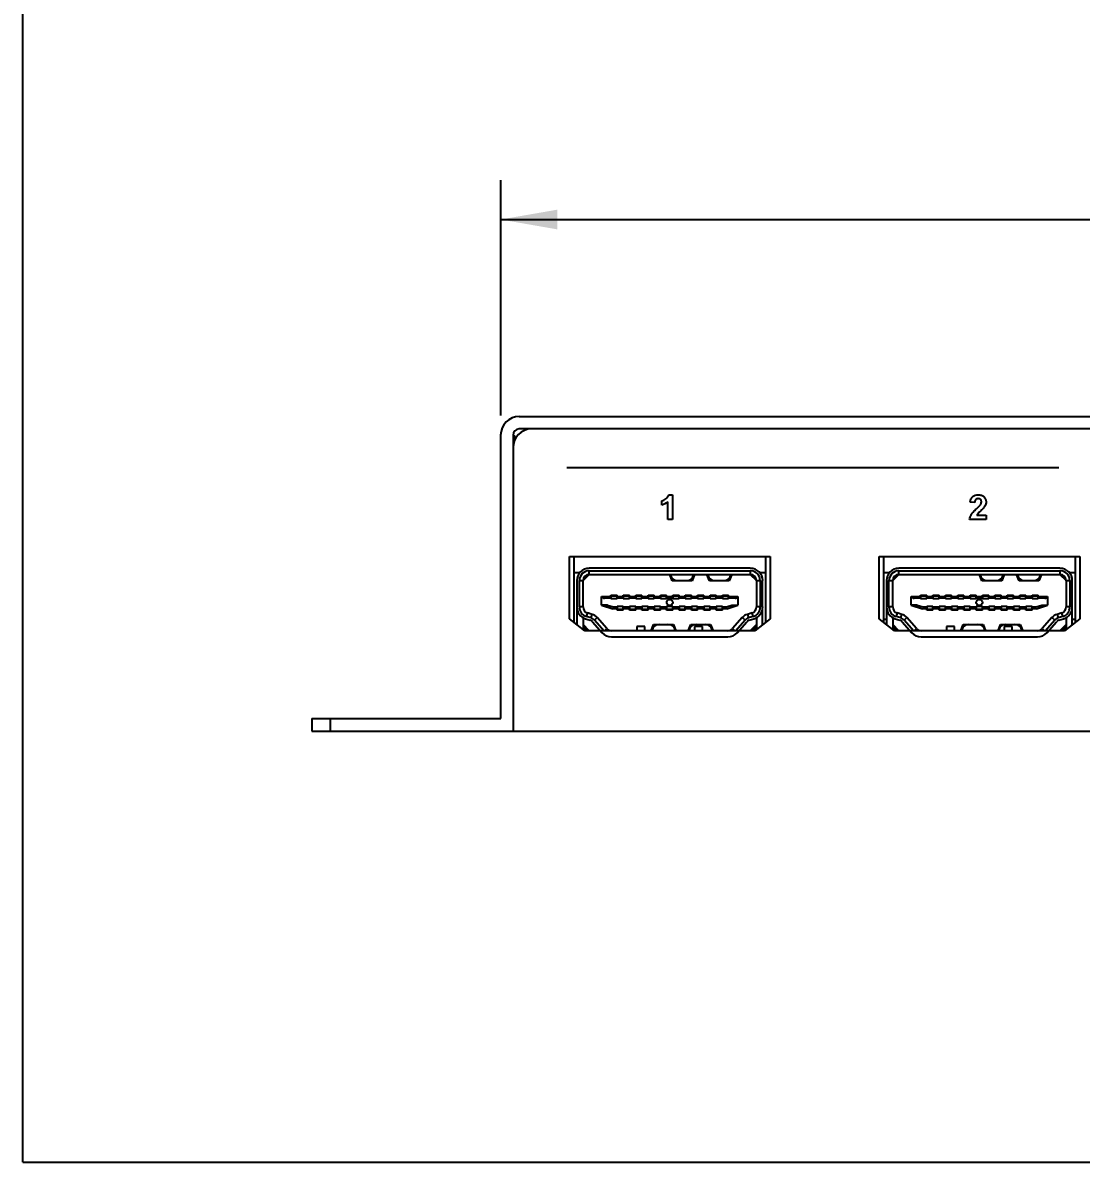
# Paper-space layout 'HD-MD4X2-4K-E_1' of a CAD drawing. Header units: inches. Extents: x 0 to 22, y 0 to 17.
# Drawn here: x 0 to 3.364, y 0 to 3.623 of the extents above; entities that cross this region are included whole.
import ezdxf
from ezdxf.enums import TextEntityAlignment as Align

# ---------------------------------------------------------------- set-up
doc = ezdxf.new("R2010")
doc.units = ezdxf.units.IN
doc.header["$LTSCALE"] = 1.21
doc.header["$MEASUREMENT"] = 0
doc.layers.get('0').update_dxf_attribs({"linetype": 'CONTINUOUS'})
doc.layers.add('DIM', color=7, linetype='CONTINUOUS')
doc.styles.get("Standard").update_dxf_attribs({"font": 'simplex.shx'})
doc.dimstyles.new('DIMSTYLE_1', dxfattribs={"dimtxt": 0.125, "dimasz": 0.18, "dimexe": 0.125, "dimexo": 0.0625, "dimgap": 0.0625, "dimtad": 0, "dimtih": 1, "dimtoh": 1, "dimdec": 3, "dimzin": 4, "dimdsep": 46, "dimtxsty": 'STANDARD', "dimblk": '_FILLED', "dimblk1": '_FILLED', "dimblk2": '_FILLED', "dimcen": 0.09, "dimadec": 0, "dimazin": 0, "dimtp": 0.001, "dimtm": 0.001, "dimtfac": 1, "dimtdec": 3, "dimtofl": 0, "dimtmove": 0, "dimatfit": 3, "dimldrblk": '_FILLED', "dimfxl": 1, "dimtolj": 1, "dimtzin": 4, "dimarcsym": 0})

# ---------------------------------------------------------------- blocks, each defined once
blk = doc.blocks.new('_FILLED')
at = {"color": 0, "linetype": 'BYBLOCK'}
blk.add_solid([(0, 0), (-1, 0.174), (-1, -0.174)], dxfattribs=at)
blk = doc.blocks.new('*D2')
at = {"layer": 'DIM', "color": 5, "linetype": 'CONTINUOUS'}
for p, q in [((1.519, 2.3743), (1.519, 3.1223)), ((8.9993, 2.3743), (8.9993, 3.1223)), ((1.519, 2.9973), (4.8841, 2.9973)), ((8.9993, 2.9973), (5.6341, 2.9973))]:
    blk.add_line(p, q, dxfattribs=at)
at = {"layer": 'DIM', "color": 5, "linetype": 'CONTINUOUS', "xscale": 0.18, "yscale": 0.18, "zscale": 0.18, "rotation": 180}
blk.add_blockref('_FILLED', (1.519, 2.9973), dxfattribs=at)
at = {"layer": 'DIM', "color": 5, "linetype": 'CONTINUOUS', "xscale": 0.18, "yscale": 0.18, "zscale": 0.18}
blk.add_blockref('_FILLED', (8.9993, 2.9973), dxfattribs=at)
at = {"layer": 'DIM', "color": 5, "linetype": 'CONTINUOUS'}
for s, p, p2 in [('7.480', (4.9466, 2.9348), (5.5716, 2.9348)), ('[', (4.9466, 2.7473), (5.0716, 2.7473)), ('190', (5.0716, 2.7473), (5.4466, 2.7473)), (']', (5.4466, 2.7473), (5.5716, 2.7473))]:
    blk.add_text(s, height=0.125, dxfattribs=at).set_placement(p, p2, align=Align.FIT)

psp = doc.layouts.new('HD-MD4X2-4K-E_1')

# ---------------------------------------------------------------- linework, layer by layer
at = {"color": 7, "linetype": 'CONTINUOUS'}
for p, q in [((0, 0), (0, 17)), ((1.578, 2.3709), (8.9402, 2.3709)), ((8.9402, 2.3315), (1.578, 2.3315)), ((1.519, 1.4103), (1.519, 2.3118)), ((1.5583, 2.3118), (1.5583, 1.3709)), ((1.5583, 2.3118), (1.5623, 2.3118)), ((1.5623, 2.3118), (1.5623, 2.2934)), ((1.7297, 2.2089), (3.2929, 2.2089)), ((2.0309, 2.0888), (2.0309, 2.1024)), ((2.0531, 2.1222), (2.0653, 2.1222)), ((2.0653, 2.1222), (2.0653, 2.0436)), ((2.0503, 2.0436), (2.0503, 2.1001)), ((3.026, 2.0975), (3.011, 2.099)), ((2.0653, 2.0436), (2.0503, 2.0436)), ((3.0618, 2.0436), (3.0092, 2.0436)), ((3.032, 2.0575), (3.0618, 2.0575)), ((3.0618, 2.0575), (3.0618, 2.0436)), ((1.7378, 1.7274), (1.7378, 1.926)), ((1.7378, 1.926), (2.3756, 1.926)), ((1.7512, 1.926), (1.7512, 1.717)), ((2.3615, 1.7165), (2.3615, 1.926)), ((2.3756, 1.926), (2.3756, 1.7274)), ((2.7221, 1.7274), (2.7221, 1.926)), ((2.7221, 1.926), (3.3599, 1.926)), ((2.7355, 1.926), (2.7355, 1.717)), ((3.3457, 1.7165), (3.3457, 1.926)), ((3.3599, 1.926), (3.3599, 1.7274)), ((2.3123, 1.8886), (1.8005, 1.8886)), ((3.2965, 1.8886), (2.7847, 1.8886)), ((1.7512, 1.8748), (1.7706, 1.8748)), ((1.7611, 1.8492), (1.7611, 1.7094)), ((1.769, 1.7654), (1.769, 1.8492)), ((1.769, 1.8492), (1.7808, 1.8492)), ((1.7808, 1.8492), (1.8005, 1.8689)), ((1.7808, 1.7654), (1.7808, 1.8492)), ((1.8005, 1.8689), (1.8005, 1.8807)), ((1.8005, 1.8807), (2.3123, 1.8807)), ((1.8005, 1.8689), (2.3123, 1.8689)), ((2.0642, 1.849), (2.0564, 1.8689)), ((2.1272, 1.849), (2.0642, 1.849)), ((2.1351, 1.8689), (2.1272, 1.849)), ((2.1824, 1.849), (2.1745, 1.8689)), ((2.2453, 1.849), (2.1824, 1.849)), ((2.2532, 1.8689), (2.2453, 1.849)), ((2.3123, 1.8807), (2.3123, 1.8689)), ((2.3123, 1.8689), (2.332, 1.8492)), ((2.332, 1.8492), (2.332, 1.7654)), ((2.332, 1.8492), (2.3438, 1.8492)), ((2.3422, 1.8748), (2.3615, 1.8748)), ((2.3438, 1.8492), (2.3438, 1.7654)), ((2.3516, 1.7089), (2.3516, 1.8492)), ((2.7355, 1.8748), (2.7548, 1.8748)), ((2.7453, 1.8492), (2.7453, 1.7094)), ((2.7532, 1.7654), (2.7532, 1.8492)), ((2.7532, 1.8492), (2.765, 1.8492)), ((2.765, 1.8492), (2.7847, 1.8689)), ((2.765, 1.7654), (2.765, 1.8492)), ((2.7847, 1.8689), (2.7847, 1.8807)), ((2.7847, 1.8807), (3.2965, 1.8807)), ((2.7847, 1.8689), (3.2965, 1.8689)), ((3.0485, 1.849), (3.0406, 1.8689)), ((3.1115, 1.849), (3.0485, 1.849)), ((3.1194, 1.8689), (3.1115, 1.849)), ((3.1666, 1.849), (3.1587, 1.8689)), ((3.2296, 1.849), (3.1666, 1.849)), ((3.2375, 1.8689), (3.2296, 1.849)), ((3.2965, 1.8807), (3.2965, 1.8689)), ((3.2965, 1.8689), (3.3162, 1.8492)), ((3.3162, 1.8492), (3.3162, 1.7654)), ((3.3162, 1.8492), (3.328, 1.8492)), ((3.3264, 1.8748), (3.3457, 1.8748)), ((3.328, 1.8492), (3.328, 1.7654)), ((3.3359, 1.7089), (3.3359, 1.8492)), ((1.8398, 1.7715), (1.8398, 1.799)), ((1.8398, 1.799), (1.8694, 1.799)), ((1.8694, 1.7931), (1.8489, 1.7931)), ((1.8694, 1.7912), (1.8694, 1.803)), ((1.8694, 1.803), (1.889, 1.803)), ((1.889, 1.7912), (1.8694, 1.7912)), ((1.8703, 1.7912), (1.8703, 1.8012)), ((1.8703, 1.8012), (1.8881, 1.8012)), ((1.8792, 1.8012), (1.8792, 1.803)), ((1.8881, 1.8012), (1.8881, 1.7912)), ((1.889, 1.7912), (1.889, 1.803)), ((1.889, 1.799), (1.9087, 1.799)), ((1.9087, 1.7931), (1.889, 1.7931)), ((1.9087, 1.7912), (1.9087, 1.803)), ((1.9087, 1.803), (1.9284, 1.803)), ((1.9284, 1.7912), (1.9087, 1.7912)), ((1.9097, 1.7912), (1.9097, 1.8012)), ((1.9097, 1.8012), (1.9274, 1.8012)), ((1.9274, 1.8012), (1.9274, 1.7912)), ((1.9284, 1.7912), (1.9284, 1.803)), ((1.9284, 1.799), (1.9481, 1.799)), ((1.9481, 1.7931), (1.9284, 1.7931)), ((1.9481, 1.7912), (1.9481, 1.803)), ((1.9481, 1.803), (1.9678, 1.803)), ((1.9678, 1.7912), (1.9481, 1.7912)), ((1.9491, 1.7912), (1.9491, 1.8012)), ((1.9491, 1.8012), (1.9668, 1.8012)), ((1.9668, 1.8012), (1.9668, 1.7912)), ((1.9678, 1.7912), (1.9678, 1.803)), ((1.9678, 1.799), (1.9875, 1.799)), ((1.9875, 1.7931), (1.9678, 1.7931)), ((1.9875, 1.7912), (1.9875, 1.803)), ((1.9875, 1.803), (2.0072, 1.803)), ((2.0072, 1.7912), (1.9875, 1.7912)), ((1.9885, 1.7912), (1.9885, 1.8012)), ((1.9885, 1.8012), (2.0062, 1.8012)), ((2.0062, 1.8012), (2.0062, 1.7912)), ((2.0072, 1.7912), (2.0072, 1.803)), ((2.0072, 1.799), (2.0268, 1.799)), ((2.0268, 1.7931), (2.0072, 1.7931)), ((2.0268, 1.7912), (2.0268, 1.803)), ((2.0268, 1.803), (2.0465, 1.803)), ((2.0465, 1.7912), (2.0268, 1.7912)), ((2.0278, 1.7912), (2.0278, 1.8012)), ((2.0278, 1.8012), (2.0455, 1.8012)), ((2.0455, 1.8012), (2.0455, 1.7912)), ((2.0465, 1.7912), (2.0465, 1.803)), ((2.0465, 1.799), (2.0662, 1.799)), ((2.0662, 1.7931), (2.0465, 1.7931)), ((2.0662, 1.7912), (2.0662, 1.803)), ((2.0662, 1.803), (2.0859, 1.803)), ((2.0859, 1.7912), (2.0662, 1.7912)), ((2.0672, 1.7912), (2.0672, 1.8012)), ((2.0672, 1.8012), (2.0849, 1.8012)), ((2.0849, 1.8012), (2.0849, 1.7912)), ((2.0859, 1.7912), (2.0859, 1.803)), ((2.0859, 1.799), (2.1056, 1.799)), ((2.1056, 1.7931), (2.0859, 1.7931)), ((2.1056, 1.7912), (2.1056, 1.803)), ((2.1056, 1.803), (2.1253, 1.803)), ((2.1253, 1.7912), (2.1056, 1.7912)), ((2.1066, 1.7912), (2.1066, 1.8012)), ((2.1066, 1.8012), (2.1243, 1.8012)), ((2.1243, 1.8012), (2.1243, 1.7912)), ((2.1253, 1.7912), (2.1253, 1.803)), ((2.1253, 1.799), (2.145, 1.799)), ((2.145, 1.7931), (2.1253, 1.7931)), ((2.145, 1.7912), (2.145, 1.803)), ((2.145, 1.803), (2.1646, 1.803)), ((2.1646, 1.7912), (2.145, 1.7912)), ((2.1459, 1.7912), (2.1459, 1.8012)), ((2.1459, 1.8012), (2.1637, 1.8012)), ((2.1637, 1.8012), (2.1637, 1.7912)), ((2.1646, 1.7912), (2.1646, 1.803)), ((2.1646, 1.799), (2.1843, 1.799)), ((2.1843, 1.7931), (2.1646, 1.7931)), ((2.1843, 1.7912), (2.1843, 1.803)), ((2.1843, 1.803), (2.204, 1.803)), ((2.204, 1.7912), (2.1843, 1.7912)), ((2.1853, 1.7912), (2.1853, 1.8012)), ((2.1853, 1.8012), (2.203, 1.8012)), ((2.203, 1.8012), (2.203, 1.7912)), ((2.204, 1.7912), (2.204, 1.803)), ((2.2237, 1.799), (2.204, 1.799)), ((2.2237, 1.7931), (2.204, 1.7931)), ((2.2237, 1.7912), (2.2237, 1.803)), ((2.2237, 1.803), (2.2434, 1.803)), ((2.2434, 1.7912), (2.2237, 1.7912)), ((2.2247, 1.7912), (2.2247, 1.8012)), ((2.2247, 1.8012), (2.2424, 1.8012)), ((2.2335, 1.803), (2.2335, 1.8012)), ((2.2424, 1.8012), (2.2424, 1.7912)), ((2.2434, 1.7912), (2.2434, 1.803)), ((2.2434, 1.799), (2.2729, 1.799)), ((2.2638, 1.7931), (2.2434, 1.7931)), ((2.2729, 1.799), (2.2729, 1.7715)), ((2.8241, 1.7715), (2.8241, 1.799)), ((2.8241, 1.799), (2.8536, 1.799)), ((2.8536, 1.7931), (2.8331, 1.7931)), ((2.8536, 1.7912), (2.8536, 1.803)), ((2.8536, 1.803), (2.8733, 1.803)), ((2.8733, 1.7912), (2.8536, 1.7912)), ((2.8546, 1.7912), (2.8546, 1.8012)), ((2.8546, 1.8012), (2.8723, 1.8012)), ((2.8635, 1.8012), (2.8635, 1.803)), ((2.8723, 1.8012), (2.8723, 1.7912)), ((2.8733, 1.7912), (2.8733, 1.803)), ((2.8733, 1.799), (2.893, 1.799)), ((2.893, 1.7931), (2.8733, 1.7931)), ((2.893, 1.7912), (2.893, 1.803)), ((2.893, 1.803), (2.9127, 1.803)), ((2.9127, 1.7912), (2.893, 1.7912)), ((2.894, 1.7912), (2.894, 1.8012)), ((2.894, 1.8012), (2.9117, 1.8012)), ((2.9117, 1.8012), (2.9117, 1.7912)), ((2.9127, 1.7912), (2.9127, 1.803)), ((2.9127, 1.799), (2.9324, 1.799)), ((2.9324, 1.7931), (2.9127, 1.7931)), ((2.9324, 1.7912), (2.9324, 1.803)), ((2.9324, 1.803), (2.952, 1.803)), ((2.952, 1.7912), (2.9324, 1.7912)), ((2.9333, 1.7912), (2.9333, 1.8012)), ((2.9333, 1.8012), (2.9511, 1.8012)), ((2.9511, 1.8012), (2.9511, 1.7912)), ((2.952, 1.7912), (2.952, 1.803)), ((2.952, 1.799), (2.9717, 1.799)), ((2.9717, 1.7931), (2.952, 1.7931)), ((2.9717, 1.7912), (2.9717, 1.803)), ((2.9717, 1.803), (2.9914, 1.803)), ((2.9914, 1.7912), (2.9717, 1.7912)), ((2.9727, 1.7912), (2.9727, 1.8012)), ((2.9727, 1.8012), (2.9904, 1.8012)), ((2.9904, 1.8012), (2.9904, 1.7912)), ((2.9914, 1.7912), (2.9914, 1.803)), ((2.9914, 1.799), (3.0111, 1.799)), ((3.0111, 1.7931), (2.9914, 1.7931)), ((3.0111, 1.7912), (3.0111, 1.803)), ((3.0111, 1.803), (3.0308, 1.803)), ((3.0308, 1.7912), (3.0111, 1.7912)), ((3.0121, 1.7912), (3.0121, 1.8012)), ((3.0121, 1.8012), (3.0298, 1.8012)), ((3.0298, 1.8012), (3.0298, 1.7912)), ((3.0308, 1.7912), (3.0308, 1.803)), ((3.0308, 1.799), (3.0505, 1.799)), ((3.0505, 1.7931), (3.0308, 1.7931)), ((3.0505, 1.7912), (3.0505, 1.803)), ((3.0505, 1.803), (3.0701, 1.803)), ((3.0701, 1.7912), (3.0505, 1.7912)), ((3.0514, 1.7912), (3.0514, 1.8012)), ((3.0514, 1.8012), (3.0692, 1.8012)), ((3.0692, 1.8012), (3.0692, 1.7912)), ((3.0701, 1.7912), (3.0701, 1.803)), ((3.0701, 1.799), (3.0898, 1.799)), ((3.0898, 1.7931), (3.0701, 1.7931)), ((3.0898, 1.7912), (3.0898, 1.803)), ((3.0898, 1.803), (3.1095, 1.803)), ((3.1095, 1.7912), (3.0898, 1.7912)), ((3.0908, 1.7912), (3.0908, 1.8012)), ((3.0908, 1.8012), (3.1085, 1.8012)), ((3.1085, 1.8012), (3.1085, 1.7912)), ((3.1095, 1.7912), (3.1095, 1.803)), ((3.1095, 1.799), (3.1292, 1.799)), ((3.1292, 1.7931), (3.1095, 1.7931)), ((3.1292, 1.7912), (3.1292, 1.803)), ((3.1292, 1.803), (3.1489, 1.803)), ((3.1489, 1.7912), (3.1292, 1.7912)), ((3.1302, 1.7912), (3.1302, 1.8012)), ((3.1302, 1.8012), (3.1479, 1.8012)), ((3.1479, 1.8012), (3.1479, 1.7912)), ((3.1489, 1.7912), (3.1489, 1.803)), ((3.1489, 1.799), (3.1686, 1.799)), ((3.1686, 1.7931), (3.1489, 1.7931)), ((3.1686, 1.7912), (3.1686, 1.803)), ((3.1686, 1.803), (3.1883, 1.803)), ((3.1883, 1.7912), (3.1686, 1.7912)), ((3.1696, 1.7912), (3.1696, 1.8012)), ((3.1696, 1.8012), (3.1873, 1.8012)), ((3.1873, 1.8012), (3.1873, 1.7912)), ((3.1883, 1.7912), (3.1883, 1.803)), ((3.2079, 1.799), (3.1883, 1.799)), ((3.2079, 1.7931), (3.1883, 1.7931)), ((3.2079, 1.7912), (3.2079, 1.803)), ((3.2079, 1.803), (3.2276, 1.803)), ((3.2276, 1.7912), (3.2079, 1.7912)), ((3.2089, 1.7912), (3.2089, 1.8012)), ((3.2089, 1.8012), (3.2266, 1.8012)), ((3.2178, 1.803), (3.2178, 1.8012)), ((3.2266, 1.8012), (3.2266, 1.7912)), ((3.2276, 1.7912), (3.2276, 1.803)), ((3.2276, 1.799), (3.2572, 1.799)), ((3.2481, 1.7931), (3.2276, 1.7931)), ((3.2572, 1.799), (3.2572, 1.7715)), ((1.7632, 1.7528), (1.7611, 1.7528)), ((1.7808, 1.7654), (1.769, 1.7654)), ((1.7947, 1.7465), (1.7912, 1.7353)), ((1.8096, 1.7419), (1.7947, 1.7465)), ((1.8061, 1.7307), (1.8096, 1.7419)), ((1.8398, 1.7715), (1.8753, 1.7597)), ((1.8585, 1.7715), (1.8398, 1.7715)), ((1.8585, 1.7715), (1.8762, 1.7656)), ((1.889, 1.7597), (1.8753, 1.7597)), ((1.8762, 1.7656), (1.889, 1.7656)), ((1.889, 1.7557), (1.889, 1.7675)), ((1.889, 1.7675), (1.9087, 1.7675)), ((1.9087, 1.7557), (1.889, 1.7557)), ((1.89, 1.7575), (1.89, 1.7675)), ((1.9077, 1.7575), (1.89, 1.7575)), ((1.8946, 1.7557), (1.8946, 1.7575)), ((1.9032, 1.7575), (1.9032, 1.7557)), ((1.9077, 1.7675), (1.9077, 1.7575)), ((1.9087, 1.7557), (1.9087, 1.7675)), ((1.9087, 1.7656), (1.9284, 1.7656)), ((1.9284, 1.7597), (1.9087, 1.7597)), ((1.9284, 1.7557), (1.9284, 1.7675)), ((1.9284, 1.7675), (1.9481, 1.7675)), ((1.9481, 1.7557), (1.9284, 1.7557)), ((1.9294, 1.7575), (1.9294, 1.7675)), ((1.9471, 1.7575), (1.9294, 1.7575)), ((1.9339, 1.7557), (1.9339, 1.7575)), ((1.9426, 1.7575), (1.9426, 1.7557)), ((1.9471, 1.7675), (1.9471, 1.7575)), ((1.9481, 1.7557), (1.9481, 1.7675)), ((1.9481, 1.7656), (1.9678, 1.7656)), ((1.9678, 1.7597), (1.9481, 1.7597)), ((1.9678, 1.7557), (1.9678, 1.7675)), ((1.9678, 1.7675), (1.9875, 1.7675)), ((1.9875, 1.7557), (1.9678, 1.7557)), ((1.9688, 1.7575), (1.9688, 1.7675)), ((1.9865, 1.7575), (1.9688, 1.7575)), ((1.9733, 1.7557), (1.9733, 1.7575)), ((1.982, 1.7575), (1.982, 1.7557)), ((1.9865, 1.7675), (1.9865, 1.7575)), ((1.9875, 1.7557), (1.9875, 1.7675)), ((1.9875, 1.7656), (2.0072, 1.7656)), ((2.0072, 1.7597), (1.9875, 1.7597)), ((2.0072, 1.7557), (2.0072, 1.7675)), ((2.0072, 1.7675), (2.0268, 1.7675)), ((2.0268, 1.7557), (2.0072, 1.7557)), ((2.0081, 1.7575), (2.0081, 1.7675)), ((2.0259, 1.7575), (2.0081, 1.7575)), ((2.0127, 1.7557), (2.0127, 1.7575)), ((2.0213, 1.7575), (2.0213, 1.7557)), ((2.0259, 1.7675), (2.0259, 1.7575)), ((2.0268, 1.7557), (2.0268, 1.7675)), ((2.0268, 1.7656), (2.0465, 1.7656)), ((2.0465, 1.7597), (2.0268, 1.7597)), ((2.0465, 1.7557), (2.0465, 1.7675)), ((2.0465, 1.7675), (2.0662, 1.7675)), ((2.0662, 1.7557), (2.0465, 1.7557)), ((2.0475, 1.7575), (2.0475, 1.7675)), ((2.0652, 1.7575), (2.0475, 1.7575)), ((2.052, 1.7557), (2.052, 1.7575)), ((2.0607, 1.7575), (2.0607, 1.7557)), ((2.0652, 1.7675), (2.0652, 1.7575)), ((2.0662, 1.7557), (2.0662, 1.7675)), ((2.0662, 1.7656), (2.0859, 1.7656)), ((2.0859, 1.7597), (2.0662, 1.7597)), ((2.0859, 1.7557), (2.0859, 1.7675)), ((2.0859, 1.7675), (2.1056, 1.7675)), ((2.1056, 1.7557), (2.0859, 1.7557)), ((2.0869, 1.7575), (2.0869, 1.7675)), ((2.1046, 1.7575), (2.0869, 1.7575)), ((2.0914, 1.7557), (2.0914, 1.7575)), ((2.1001, 1.7575), (2.1001, 1.7557)), ((2.1046, 1.7675), (2.1046, 1.7575)), ((2.1056, 1.7557), (2.1056, 1.7675)), ((2.1056, 1.7656), (2.1253, 1.7656)), ((2.1253, 1.7597), (2.1056, 1.7597)), ((2.1253, 1.7557), (2.1253, 1.7675)), ((2.1253, 1.7675), (2.145, 1.7675)), ((2.145, 1.7557), (2.1253, 1.7557)), ((2.1262, 1.7575), (2.1262, 1.7675)), ((2.144, 1.7575), (2.1262, 1.7575)), ((2.1308, 1.7557), (2.1308, 1.7575)), ((2.1394, 1.7575), (2.1394, 1.7557)), ((2.144, 1.7675), (2.144, 1.7575)), ((2.145, 1.7557), (2.145, 1.7675)), ((2.145, 1.7656), (2.1646, 1.7656)), ((2.1646, 1.7597), (2.145, 1.7597)), ((2.1646, 1.7557), (2.1646, 1.7675)), ((2.1646, 1.7675), (2.1843, 1.7675)), ((2.1843, 1.7557), (2.1646, 1.7557)), ((2.1656, 1.7575), (2.1656, 1.7675)), ((2.1833, 1.7575), (2.1656, 1.7575)), ((2.1701, 1.7557), (2.1701, 1.7575)), ((2.1788, 1.7575), (2.1788, 1.7557)), ((2.1833, 1.7675), (2.1833, 1.7575)), ((2.1843, 1.7557), (2.1843, 1.7675)), ((2.1843, 1.7656), (2.204, 1.7656)), ((2.204, 1.7597), (2.1843, 1.7597)), ((2.204, 1.7557), (2.204, 1.7675)), ((2.204, 1.7675), (2.2237, 1.7675)), ((2.2237, 1.7557), (2.204, 1.7557)), ((2.205, 1.7575), (2.205, 1.7675)), ((2.2227, 1.7575), (2.205, 1.7575)), ((2.2095, 1.7557), (2.2095, 1.7575)), ((2.2182, 1.7575), (2.2182, 1.7557)), ((2.2227, 1.7675), (2.2227, 1.7575)), ((2.2237, 1.7557), (2.2237, 1.7675)), ((2.2237, 1.7656), (2.2365, 1.7656)), ((2.2375, 1.7597), (2.2237, 1.7597)), ((2.2365, 1.7656), (2.2542, 1.7715)), ((2.2375, 1.7597), (2.2729, 1.7715)), ((2.2542, 1.7715), (2.2729, 1.7715)), ((2.3181, 1.7465), (2.3031, 1.7419)), ((2.3031, 1.7419), (2.3066, 1.7307)), ((2.3215, 1.7353), (2.3181, 1.7465)), ((2.3438, 1.7654), (2.332, 1.7654)), ((2.3516, 1.7528), (2.3496, 1.7528)), ((2.7474, 1.7528), (2.7453, 1.7528)), ((2.765, 1.7654), (2.7532, 1.7654)), ((2.7789, 1.7465), (2.7755, 1.7353)), ((2.7938, 1.7419), (2.7789, 1.7465)), ((2.7904, 1.7307), (2.7938, 1.7419)), ((2.8241, 1.7715), (2.8595, 1.7597)), ((2.8428, 1.7715), (2.8241, 1.7715)), ((2.8428, 1.7715), (2.8605, 1.7656)), ((2.8733, 1.7597), (2.8595, 1.7597)), ((2.8605, 1.7656), (2.8733, 1.7656)), ((2.8733, 1.7557), (2.8733, 1.7675)), ((2.8733, 1.7675), (2.893, 1.7675)), ((2.893, 1.7557), (2.8733, 1.7557)), ((2.8743, 1.7575), (2.8743, 1.7675)), ((2.892, 1.7575), (2.8743, 1.7575)), ((2.8788, 1.7557), (2.8788, 1.7575)), ((2.8875, 1.7575), (2.8875, 1.7557)), ((2.892, 1.7675), (2.892, 1.7575)), ((2.893, 1.7557), (2.893, 1.7675)), ((2.893, 1.7656), (2.9127, 1.7656)), ((2.9127, 1.7597), (2.893, 1.7597)), ((2.9127, 1.7557), (2.9127, 1.7675)), ((2.9127, 1.7675), (2.9324, 1.7675)), ((2.9324, 1.7557), (2.9127, 1.7557)), ((2.9137, 1.7575), (2.9137, 1.7675)), ((2.9314, 1.7575), (2.9137, 1.7575)), ((2.9182, 1.7557), (2.9182, 1.7575)), ((2.9268, 1.7575), (2.9268, 1.7557)), ((2.9314, 1.7675), (2.9314, 1.7575)), ((2.9324, 1.7557), (2.9324, 1.7675)), ((2.9324, 1.7656), (2.952, 1.7656)), ((2.952, 1.7597), (2.9324, 1.7597)), ((2.952, 1.7557), (2.952, 1.7675)), ((2.952, 1.7675), (2.9717, 1.7675)), ((2.9717, 1.7557), (2.952, 1.7557)), ((2.953, 1.7575), (2.953, 1.7675)), ((2.9707, 1.7575), (2.953, 1.7575)), ((2.9575, 1.7557), (2.9575, 1.7575)), ((2.9662, 1.7575), (2.9662, 1.7557)), ((2.9707, 1.7675), (2.9707, 1.7575)), ((2.9717, 1.7557), (2.9717, 1.7675)), ((2.9717, 1.7656), (2.9914, 1.7656)), ((2.9914, 1.7597), (2.9717, 1.7597)), ((2.9914, 1.7557), (2.9914, 1.7675)), ((2.9914, 1.7675), (3.0111, 1.7675)), ((3.0111, 1.7557), (2.9914, 1.7557)), ((2.9924, 1.7575), (2.9924, 1.7675)), ((3.0101, 1.7575), (2.9924, 1.7575)), ((2.9969, 1.7557), (2.9969, 1.7575)), ((3.0056, 1.7575), (3.0056, 1.7557)), ((3.0101, 1.7675), (3.0101, 1.7575)), ((3.0111, 1.7557), (3.0111, 1.7675)), ((3.0111, 1.7656), (3.0308, 1.7656)), ((3.0308, 1.7597), (3.0111, 1.7597)), ((3.0308, 1.7557), (3.0308, 1.7675)), ((3.0308, 1.7675), (3.0505, 1.7675)), ((3.0505, 1.7557), (3.0308, 1.7557)), ((3.0318, 1.7575), (3.0318, 1.7675)), ((3.0495, 1.7575), (3.0318, 1.7575)), ((3.0363, 1.7557), (3.0363, 1.7575)), ((3.045, 1.7575), (3.045, 1.7557)), ((3.0495, 1.7675), (3.0495, 1.7575)), ((3.0505, 1.7557), (3.0505, 1.7675)), ((3.0505, 1.7656), (3.0701, 1.7656)), ((3.0701, 1.7597), (3.0505, 1.7597)), ((3.0701, 1.7557), (3.0701, 1.7675)), ((3.0701, 1.7675), (3.0898, 1.7675)), ((3.0898, 1.7557), (3.0701, 1.7557)), ((3.0711, 1.7575), (3.0711, 1.7675)), ((3.0888, 1.7575), (3.0711, 1.7575)), ((3.0757, 1.7557), (3.0757, 1.7575)), ((3.0843, 1.7575), (3.0843, 1.7557)), ((3.0888, 1.7675), (3.0888, 1.7575)), ((3.0898, 1.7557), (3.0898, 1.7675)), ((3.0898, 1.7656), (3.1095, 1.7656)), ((3.1095, 1.7597), (3.0898, 1.7597)), ((3.1095, 1.7557), (3.1095, 1.7675)), ((3.1095, 1.7675), (3.1292, 1.7675)), ((3.1292, 1.7557), (3.1095, 1.7557)), ((3.1105, 1.7575), (3.1105, 1.7675)), ((3.1282, 1.7575), (3.1105, 1.7575)), ((3.115, 1.7557), (3.115, 1.7575)), ((3.1237, 1.7575), (3.1237, 1.7557)), ((3.1282, 1.7675), (3.1282, 1.7575)), ((3.1292, 1.7557), (3.1292, 1.7675)), ((3.1292, 1.7656), (3.1489, 1.7656)), ((3.1489, 1.7597), (3.1292, 1.7597)), ((3.1489, 1.7557), (3.1489, 1.7675)), ((3.1489, 1.7675), (3.1686, 1.7675)), ((3.1686, 1.7557), (3.1489, 1.7557)), ((3.1499, 1.7575), (3.1499, 1.7675)), ((3.1676, 1.7575), (3.1499, 1.7575)), ((3.1544, 1.7557), (3.1544, 1.7575)), ((3.1631, 1.7575), (3.1631, 1.7557)), ((3.1676, 1.7675), (3.1676, 1.7575)), ((3.1686, 1.7557), (3.1686, 1.7675)), ((3.1686, 1.7656), (3.1883, 1.7656)), ((3.1883, 1.7597), (3.1686, 1.7597)), ((3.1883, 1.7557), (3.1883, 1.7675)), ((3.1883, 1.7675), (3.2079, 1.7675)), ((3.2079, 1.7557), (3.1883, 1.7557)), ((3.1892, 1.7575), (3.1892, 1.7675)), ((3.207, 1.7575), (3.1892, 1.7575)), ((3.1938, 1.7557), (3.1938, 1.7575)), ((3.2024, 1.7575), (3.2024, 1.7557)), ((3.207, 1.7675), (3.207, 1.7575)), ((3.2079, 1.7557), (3.2079, 1.7675)), ((3.2079, 1.7656), (3.2208, 1.7656)), ((3.2217, 1.7597), (3.2079, 1.7597)), ((3.2208, 1.7656), (3.2385, 1.7715)), ((3.2217, 1.7597), (3.2572, 1.7715)), ((3.2385, 1.7715), (3.2572, 1.7715)), ((3.3023, 1.7465), (3.2874, 1.7419)), ((3.2874, 1.7419), (3.2909, 1.7307)), ((3.3058, 1.7353), (3.3023, 1.7465)), ((3.328, 1.7654), (3.3162, 1.7654)), ((3.3359, 1.7528), (3.3338, 1.7528)), ((1.7864, 1.6898), (1.7378, 1.7274)), ((1.7808, 1.7313), (1.7808, 1.6942)), ((1.8005, 1.6898), (1.7808, 1.7095)), ((1.7889, 1.7277), (1.8038, 1.7231)), ((1.8061, 1.7307), (1.7912, 1.7353)), ((1.811, 1.7185), (1.8418, 1.6835)), ((1.8258, 1.7315), (1.8169, 1.7237)), ((1.8477, 1.6887), (1.8169, 1.7237)), ((1.8566, 1.6965), (1.8258, 1.7315)), ((1.952, 1.7036), (1.952, 1.6898)), ((1.9776, 1.7036), (1.952, 1.7036)), ((1.9776, 1.6898), (1.9776, 1.7036)), ((1.9973, 1.6898), (2.0052, 1.7097)), ((2.0052, 1.7097), (2.0682, 1.7097)), ((2.0682, 1.7097), (2.0761, 1.6898)), ((2.1154, 1.6898), (2.1233, 1.7097)), ((2.1233, 1.7097), (2.1863, 1.7097)), ((2.1351, 1.7036), (2.1351, 1.6898)), ((2.1607, 1.7036), (2.1351, 1.7036)), ((2.1607, 1.6898), (2.1607, 1.7036)), ((2.1863, 1.7097), (2.1942, 1.6898)), ((2.287, 1.7315), (2.2561, 1.6965)), ((2.2958, 1.7237), (2.265, 1.6887)), ((2.2709, 1.6835), (2.3017, 1.7185)), ((2.2958, 1.7237), (2.287, 1.7315)), ((2.3215, 1.7353), (2.3066, 1.7307)), ((2.3089, 1.7231), (2.3239, 1.7277)), ((2.332, 1.7095), (2.3123, 1.6898)), ((2.3756, 1.7274), (2.327, 1.6898)), ((2.332, 1.7313), (2.332, 1.6936)), ((2.7707, 1.6898), (2.7221, 1.7274)), ((2.7453, 1.7252), (2.7355, 1.7252)), ((2.765, 1.7313), (2.765, 1.6942)), ((2.7847, 1.6898), (2.765, 1.7095)), ((2.7731, 1.7277), (2.7881, 1.7231)), ((2.7904, 1.7307), (2.7755, 1.7353)), ((2.7953, 1.7185), (2.8261, 1.6835)), ((2.81, 1.7315), (2.8012, 1.7237)), ((2.832, 1.6887), (2.8012, 1.7237)), ((2.8408, 1.6965), (2.81, 1.7315)), ((2.9363, 1.7036), (2.9363, 1.6898)), ((2.9619, 1.7036), (2.9363, 1.7036)), ((2.9619, 1.6898), (2.9619, 1.7036)), ((2.9816, 1.6898), (2.9894, 1.7097)), ((2.9894, 1.7097), (3.0524, 1.7097)), ((3.0524, 1.7097), (3.0603, 1.6898)), ((3.0997, 1.6898), (3.1075, 1.7097)), ((3.1075, 1.7097), (3.1705, 1.7097)), ((3.1194, 1.7036), (3.1194, 1.6898)), ((3.145, 1.7036), (3.1194, 1.7036)), ((3.145, 1.6898), (3.145, 1.7036)), ((3.1705, 1.7097), (3.1784, 1.6898)), ((3.2712, 1.7315), (3.2404, 1.6965)), ((3.2801, 1.7237), (3.2493, 1.6887)), ((3.2552, 1.6835), (3.286, 1.7185)), ((3.2801, 1.7237), (3.2712, 1.7315)), ((3.3058, 1.7353), (3.2909, 1.7307)), ((3.2932, 1.7231), (3.3081, 1.7277)), ((3.3162, 1.7095), (3.2965, 1.6898)), ((3.3599, 1.7274), (3.3112, 1.6898)), ((3.3162, 1.7313), (3.3162, 1.6936)), ((3.3457, 1.7252), (3.3359, 1.7252)), ((2.327, 1.6898), (1.7864, 1.6898)), ((1.849, 1.6898), (1.8566, 1.6965)), ((1.8714, 1.6701), (2.2414, 1.6701)), ((2.2561, 1.6965), (2.2637, 1.6898)), ((3.3112, 1.6898), (2.7707, 1.6898)), ((2.8333, 1.6898), (2.8408, 1.6965)), ((2.8556, 1.6701), (3.2256, 1.6701)), ((3.2404, 1.6965), (3.248, 1.6898)), ((0.919, 1.4103), (0.919, 1.3709)), ((0.919, 1.4103), (1.519, 1.4103)), ((0.978, 1.3709), (0.978, 1.4103)), ((0.919, 1.3709), (9.5993, 1.3709)), ((0, 0), (22, 0))]:
    psp.add_line(p, q, dxfattribs=at)
for centre in [(2.0564, 1.7798), (3.0406, 1.7798)]:
    psp.add_circle(centre, 0.00984, dxfattribs=at)
for centre, radius, start, end in [((1.578, 2.3118), 0.0591, 90, 180), ((1.6174, 2.2725), 0.0591, 90, 180), ((1.578, 2.3118), 0.0197, 90, 180), ((1.8005, 1.8492), 0.0394, 90, 180), ((2.3123, 1.8492), 0.0394, 0, 90), ((2.7847, 1.8492), 0.0394, 90, 180), ((3.2965, 1.8492), 0.0394, 0, 90), ((1.8005, 1.8492), 0.0315, 90, 180), ((1.8005, 1.8492), 0.0197, 90, 180), ((2.0818, 1.8727), 0.0236, 189.1102, 270), ((2.1097, 1.8727), 0.0236, 270, 350.8898), ((2.1999, 1.8727), 0.0236, 189.1102, 270), ((2.2278, 1.8727), 0.0236, 270, 350.8898), ((2.3123, 1.8492), 0.0315, 0, 90), ((2.3123, 1.8492), 0.0197, 0, 90), ((2.7847, 1.8492), 0.0315, 90, 180), ((2.7847, 1.8492), 0.0197, 90, 180), ((3.0661, 1.8727), 0.0236, 189.1102, 270), ((3.0939, 1.8727), 0.0236, 270, 350.8898), ((3.1842, 1.8727), 0.0236, 189.1102, 270), ((3.212, 1.8727), 0.0236, 270, 350.8898), ((3.2965, 1.8492), 0.0315, 0, 90), ((3.2965, 1.8492), 0.0197, 0, 90), ((1.8489, 1.799), 0.00591, 180, 270), ((2.2638, 1.799), 0.00591, 270, 360), ((2.8331, 1.799), 0.00591, 180, 270), ((3.2481, 1.799), 0.00591, 270, 360), ((1.8005, 1.7654), 0.0394, 180, 252.8973), ((1.8005, 1.7654), 0.0315, 180, 252.8973), ((1.8005, 1.7654), 0.0197, 180, 252.8973), ((1.7992, 1.7081), 0.0354, 41.3478, 72.8973), ((2.3136, 1.7081), 0.0354, 107.1027, 138.6522), ((2.3123, 1.7654), 0.0197, 287.1027, 360), ((2.3123, 1.7654), 0.0315, 287.1027, 360), ((2.3123, 1.7654), 0.0394, 287.1027, 360), ((2.7847, 1.7654), 0.0394, 180, 252.8973), ((2.7847, 1.7654), 0.0315, 180, 252.8973), ((2.7847, 1.7654), 0.0197, 180, 252.8973), ((2.7834, 1.7081), 0.0354, 41.3478, 72.8973), ((3.2978, 1.7081), 0.0354, 107.1027, 138.6522), ((3.2965, 1.7654), 0.0197, 287.1027, 360), ((3.2965, 1.7654), 0.0315, 287.1027, 360), ((3.2965, 1.7654), 0.0394, 287.1027, 360), ((1.8005, 1.7095), 0.0197, 180, 259.9168), ((1.7992, 1.7081), 0.0157, 41.3478, 72.8973), ((1.7992, 1.7081), 0.0236, 41.3478, 72.8973), ((2.0228, 1.6861), 0.0236, 90, 170.8898), ((2.0506, 1.6861), 0.0236, 9.1102, 90), ((2.1409, 1.6861), 0.0236, 90, 170.8898), ((2.1687, 1.6861), 0.0236, 9.1102, 90), ((2.3136, 1.7081), 0.0236, 107.1027, 138.6522), ((2.3136, 1.7081), 0.0157, 107.1027, 138.6522), ((2.3123, 1.7095), 0.0197, 280.084, 360), ((2.7847, 1.7095), 0.0197, 180, 259.9168), ((2.7834, 1.7081), 0.0157, 41.3478, 72.8973), ((2.7834, 1.7081), 0.0236, 41.3478, 72.8973), ((3.007, 1.6861), 0.0236, 90, 170.8898), ((3.0349, 1.6861), 0.0236, 9.1102, 90), ((3.1251, 1.6861), 0.0236, 90, 170.8898), ((3.153, 1.6861), 0.0236, 9.1102, 90), ((3.2978, 1.7081), 0.0236, 107.1027, 138.6522), ((3.2978, 1.7081), 0.0157, 107.1027, 138.6522), ((3.2965, 1.7095), 0.0197, 280.084, 360), ((1.8714, 1.7095), 0.0394, 221.3478, 270), ((1.8714, 1.7095), 0.0197, 221.3478, 270), ((2.2414, 1.7095), 0.0197, 270, 318.6522), ((2.2414, 1.7095), 0.0394, 270, 318.6522), ((2.8556, 1.7095), 0.0394, 221.3478, 270), ((2.8556, 1.7095), 0.0197, 221.3478, 270), ((3.2256, 1.7095), 0.0197, 270, 318.6522), ((3.2256, 1.7095), 0.0394, 270, 318.6522)]:
    psp.add_arc(centre, radius, start, end, dxfattribs=at)
for points, knots in [([(2.0309, 2.1024), (2.0331, 2.1031), (2.0375, 2.1052), (2.0439, 2.1095), (2.0497, 2.1151), (2.0523, 2.1198), (2.0531, 2.1222)], [0, 0, 0, 0, 0.219964, 0.482083, 0.750422, 1, 1, 1, 1]), ([(3.011, 2.099), (3.0117, 2.1055), (3.0155, 2.1158), (3.0275, 2.1214), (3.0372, 2.1226), (3.0471, 2.1214), (3.0581, 2.1152), (3.0622, 2.105), (3.0618, 2.0981), (3.0617, 2.097)], [0, 0, 0, 0, 0.251166, 0.364919, 0.489989, 0.623673, 0.740639, 0.956331, 1, 1, 1, 1]), ([(3.0437, 2.0902), (3.0455, 2.0929), (3.0478, 2.0987), (3.0456, 2.1065), (3.0408, 2.1094), (3.0367, 2.11), (3.0325, 2.1094), (3.0296, 2.1076), (3.0284, 2.1061), (3.0281, 2.1056)], [0, 0, 0, 0, 0.27088, 0.499404, 0.605413, 0.725344, 0.845047, 0.953734, 1, 1, 1, 1]), ([(3.0092, 2.0436), (3.0095, 2.0462), (3.0107, 2.0514), (3.0145, 2.0594), (3.0216, 2.0681), (3.0276, 2.074), (3.0312, 2.0773)], [0, 0, 0, 0, 0.191269, 0.386374, 0.638768, 1, 1, 1, 1]), ([(3.0312, 2.0773), (3.0328, 2.0788), (3.0371, 2.0829), (3.0415, 2.087), (3.0437, 2.0902)], [0, 0, 0, 0, 0.353348, 1, 1, 1, 1]), ([(3.0617, 2.097), (3.0614, 2.0947), (3.0603, 2.0907), (3.0575, 2.0852), (3.0542, 2.0804), (3.0496, 2.0754), (3.0442, 2.0704), (3.0391, 2.0657), (3.0355, 2.0622), (3.0334, 2.0597), (3.0325, 2.0582), (3.032, 2.0575)], [0, 0, 0, 0, 0.136104, 0.245055, 0.36915, 0.48268, 0.648231, 0.806384, 0.896851, 0.951016, 1, 1, 1, 1])]:
    psp.add_open_spline(points, degree=3, knots=knots, dxfattribs=at)
for points in [[(3.0281, 2.1056), (3.0267, 2.1033), (3.0261, 2.1003), (3.026, 2.0975)], [(2.0503, 2.1001), (2.0448, 2.095), (2.038, 2.0911), (2.0309, 2.0888)]]:
    psp.add_open_spline(points, degree=3, dxfattribs=at)

# ---------------------------------------------------------------- dimensions: what is measured, and where the dimension line sits
at = {"layer": 'DIM', "color": 5, "linetype": 'CONTINUOUS'}
dim = psp.add_linear_dim(base=(1.519, 2.9973), p1=(8.9993, 2.3118), p2=(1.519, 2.3118), angle=180, dimstyle='DIMSTYLE_1', dxfattribs=at)
dim.commit()
dim.dimension.update_dxf_attribs({"geometry": '*D2', "text_midpoint": (5.2591, 2.9036), "dimtype": 160})

doc.saveas('drawing.dxf')
